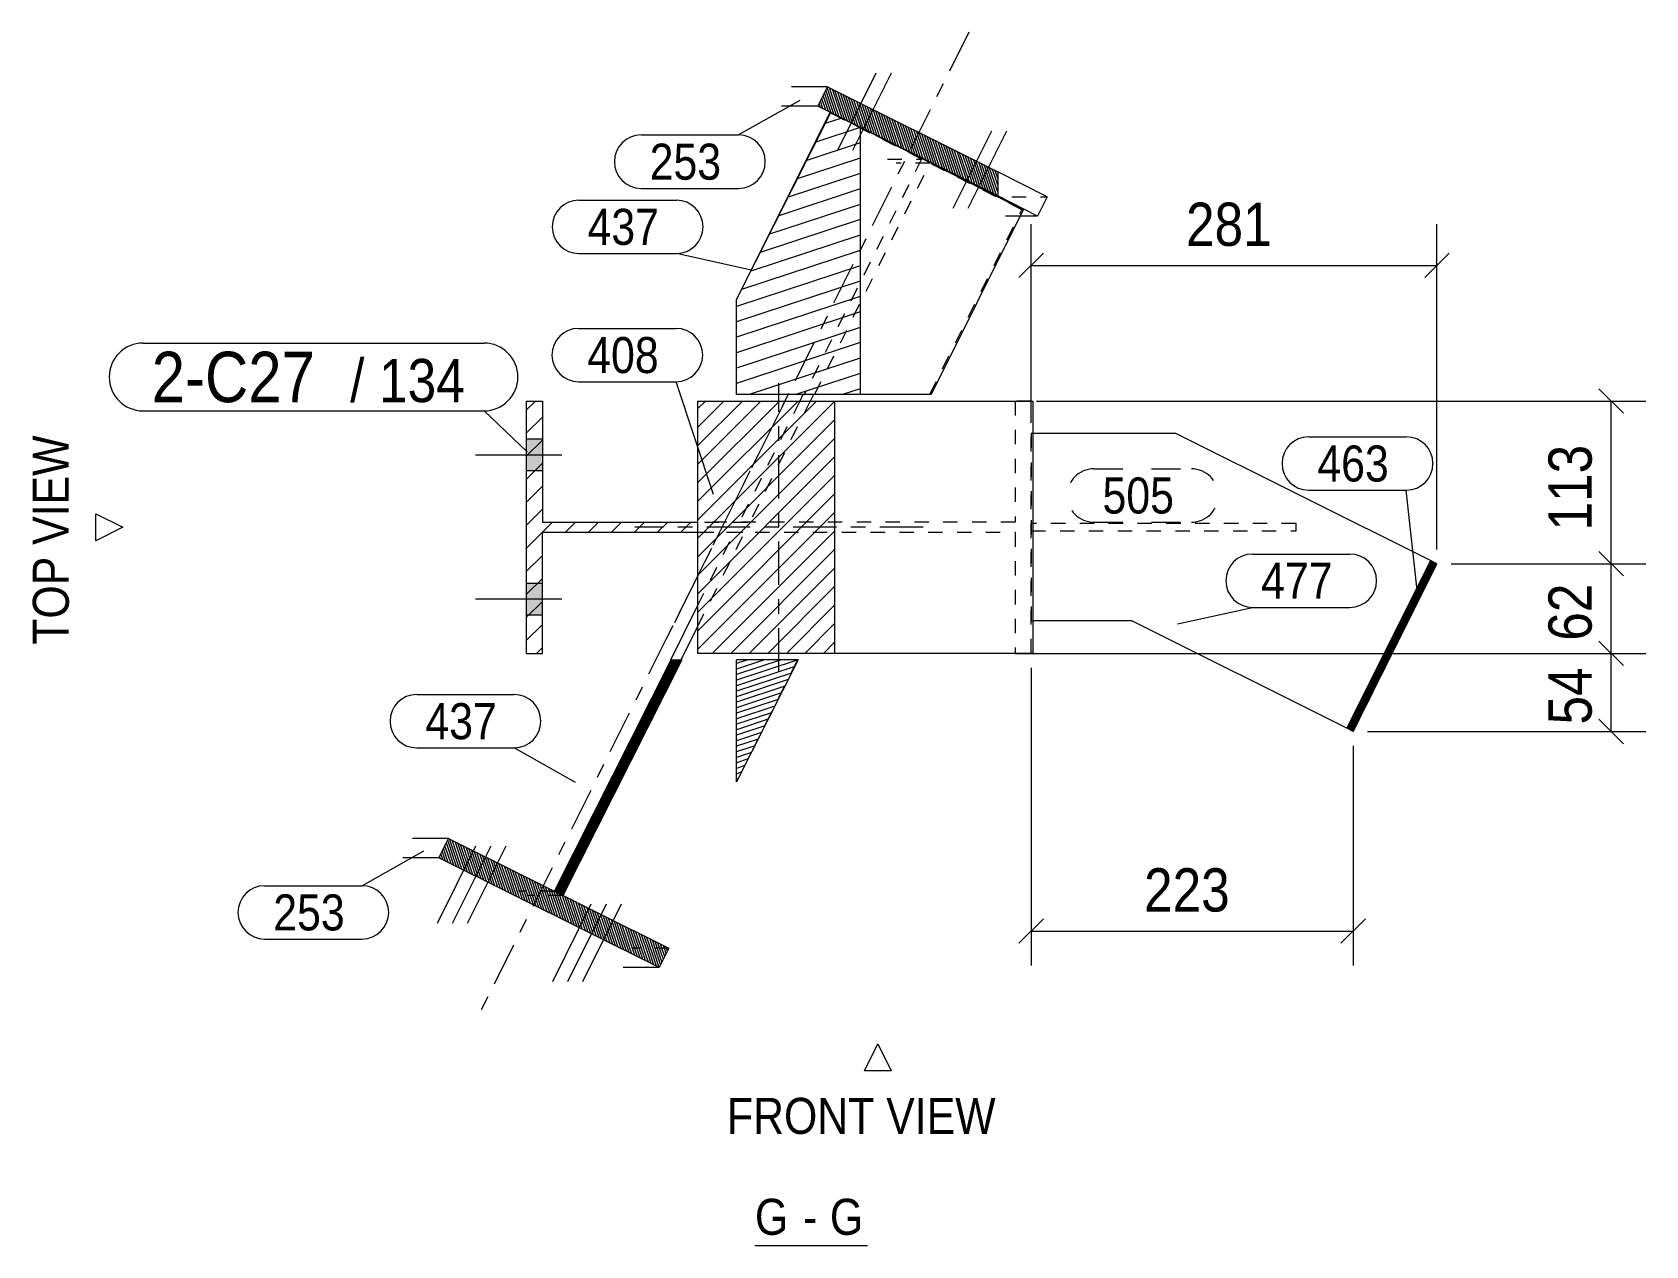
# Model space of a CAD drawing. Header units: millimetres. Extents: x 2 to 825, y 1 to 579.
# Drawn here: x 531.6 to 643.6, y 225.8 to 309.9 of the extents above; entities that cross this region are included whole.
import ezdxf

# ---------------------------------------------------------------- set-up
doc = ezdxf.new("R2010")
doc.units = ezdxf.units.MM
for name, pattern in [('XKITLINE00', [0]), ('XKITLINE01', [4, 1, -1, 1, -1]), ('XKITLINE02', [4, 2, -2]), ('XKITLINE03', [6, 3, -1, 1, -1])]:
    doc.linetypes.add(name, pattern=pattern)
for name, color, linetype, lineweight in [('Bolt', 3, 'Continuous', 0), ('Dimensions', 7, 'Continuous', 0), ('OtherObjectType', 7, 'Continuous', 0), ('Part', 2, 'Continuous', 0), ('PartMark', 7, 'Continuous', 0)]:
    doc.layers.add(name, color=color, linetype=linetype, lineweight=lineweight)
doc.styles.add('ARIAL', font='ARIAL.TTF')

# ---------------------------------------------------------------- blocks, each defined once
blk = doc.blocks.new('*A4')
at = {"layer": 'Part', "color": 7, "linetype": 'XKITLINE00', "lineweight": 0}
for p, q in [((566.55, 284.37), (565.93, 283.75)), ((567.03, 283.26), (565.93, 282.16)), ((567.03, 281.66), (565.93, 280.56)), ((567.03, 280.06), (565.93, 278.96)), ((567.03, 278.46), (565.93, 277.36)), ((567.03, 276.87), (566.23, 276.07)), ((566.23, 276.07), (565.93, 275.77)), ((567.73, 275.97), (567.03, 275.27)), ((569.33, 275.97), (568.63, 275.27)), ((570.93, 275.97), (570.23, 275.27)), ((572.52, 275.97), (571.82, 275.27)), ((574.12, 275.97), (573.42, 275.27)), ((575.72, 275.97), (575.02, 275.27)), ((577.32, 275.97), (576.62, 275.27)), ((567.03, 275.27), (565.93, 274.17)), ((567.03, 273.67), (565.93, 272.57)), ((567.03, 272.07), (565.93, 270.97)), ((567.03, 270.48), (565.93, 269.38)), ((567.03, 268.88), (565.93, 267.78)), ((567.03, 267.28), (566.62, 266.87))]:
    blk.add_line(p, q, dxfattribs=at)
blk = doc.blocks.new('*A5')
at = {"layer": 'Part', "color": 7, "linetype": 'XKITLINE00', "lineweight": 0}
for p, q in [((576.69, 266.42), (575.82, 266.13)), ((576.49, 266.42), (575.85, 266.21)), ((576.29, 266.42), (575.89, 266.29)), ((576.1, 266.42), (575.93, 266.37)), ((581.28, 266.42), (580.49, 266.16)), ((582.44, 266.42), (580.49, 265.78)), ((583.6, 266.42), (580.49, 265.4)), ((584.76, 266.42), (580.49, 265.02)), ((576.1, 265.24), (575.22, 264.96)), ((576.14, 265.32), (575.26, 265.03)), ((576.18, 265.4), (575.3, 265.11)), ((576.22, 265.48), (575.34, 265.19)), ((576.26, 265.56), (575.38, 265.27)), ((576.3, 265.64), (575.42, 265.35)), ((576.34, 265.72), (575.46, 265.43)), ((576.38, 265.79), (575.5, 265.51)), ((576.41, 265.87), (575.54, 265.58)), ((576.45, 265.95), (575.58, 265.66)), ((576.49, 266.03), (575.62, 265.74)), ((576.53, 266.11), (575.66, 265.82)), ((576.57, 266.19), (575.7, 265.9)), ((576.61, 266.27), (575.74, 265.98)), ((576.65, 266.34), (575.78, 266.05)), ((584.53, 265.96), (580.49, 264.63)), ((584.3, 265.51), (580.49, 264.25)), ((575.54, 264.15), (574.67, 263.86)), ((575.58, 264.22), (574.71, 263.93)), ((575.62, 264.3), (574.75, 264.01)), ((575.66, 264.38), (574.79, 264.09)), ((575.7, 264.46), (574.82, 264.17)), ((575.74, 264.54), (574.86, 264.25)), ((575.78, 264.62), (574.9, 264.33)), ((575.82, 264.69), (574.94, 264.41)), ((575.86, 264.77), (574.98, 264.48)), ((575.9, 264.85), (575.02, 264.56)), ((575.94, 264.93), (575.06, 264.64)), ((575.98, 265.01), (575.1, 264.72)), ((576.02, 265.09), (575.14, 264.8)), ((576.06, 265.17), (575.18, 264.88)), ((584.07, 265.05), (580.49, 263.87)), ((583.84, 264.59), (580.49, 263.49)), ((583.61, 264.13), (580.49, 263.1)), ((574.99, 263.05), (574.11, 262.76)), ((575.03, 263.12), (574.15, 262.84)), ((575.07, 263.2), (574.19, 262.91)), ((575.11, 263.28), (574.23, 262.99)), ((575.15, 263.36), (574.27, 263.07)), ((575.19, 263.44), (574.31, 263.15)), ((575.23, 263.52), (574.35, 263.23)), ((575.27, 263.6), (574.39, 263.31)), ((575.31, 263.67), (574.43, 263.39)), ((575.35, 263.75), (574.47, 263.46)), ((575.39, 263.83), (574.51, 263.54)), ((575.42, 263.91), (574.55, 263.62)), ((575.46, 263.99), (574.59, 263.7)), ((575.5, 264.07), (574.63, 263.78)), ((583.38, 263.67), (580.49, 262.72)), ((583.15, 263.21), (580.49, 262.34)), ((574.43, 261.95), (573.56, 261.66)), ((574.47, 262.02), (573.6, 261.74)), ((574.51, 262.1), (573.64, 261.81)), ((574.55, 262.18), (573.68, 261.89)), ((574.59, 262.26), (573.72, 261.97)), ((574.63, 262.34), (573.76, 262.05)), ((574.67, 262.42), (573.8, 262.13)), ((574.71, 262.5), (573.83, 262.21)), ((574.75, 262.57), (573.87, 262.29)), ((574.79, 262.65), (573.91, 262.36)), ((574.83, 262.73), (573.95, 262.44)), ((574.87, 262.81), (573.99, 262.52)), ((574.91, 262.89), (574.03, 262.6)), ((574.95, 262.97), (574.07, 262.68)), ((582.91, 262.76), (580.49, 261.96)), ((582.68, 262.3), (580.49, 261.58)), ((573.84, 260.77), (572.96, 260.48)), ((573.88, 260.85), (573, 260.56)), ((573.92, 260.93), (573.04, 260.64)), ((573.96, 261), (573.08, 260.72)), ((574, 261.08), (573.12, 260.79)), ((574.04, 261.16), (573.16, 260.87)), ((574.08, 261.24), (573.2, 260.95)), ((574.12, 261.32), (573.24, 261.03)), ((574.16, 261.4), (573.28, 261.11)), ((574.2, 261.48), (573.32, 261.19)), ((574.24, 261.55), (573.36, 261.26)), ((574.28, 261.63), (573.4, 261.34)), ((574.32, 261.71), (573.44, 261.42)), ((574.36, 261.79), (573.48, 261.5)), ((574.39, 261.87), (573.52, 261.58)), ((582.45, 261.84), (580.49, 261.19)), ((582.22, 261.38), (580.49, 260.81)), ((581.99, 260.92), (580.49, 260.43)), ((573.29, 259.67), (572.41, 259.38)), ((573.33, 259.75), (572.45, 259.46)), ((573.37, 259.83), (572.49, 259.54)), ((573.4, 259.9), (572.53, 259.62)), ((573.44, 259.98), (572.57, 259.69)), ((573.48, 260.06), (572.61, 259.77)), ((573.52, 260.14), (572.65, 259.85)), ((573.56, 260.22), (572.69, 259.93)), ((573.6, 260.3), (572.73, 260.01)), ((573.64, 260.38), (572.77, 260.09)), ((573.68, 260.45), (572.81, 260.17)), ((573.72, 260.53), (572.84, 260.24)), ((573.76, 260.61), (572.88, 260.32)), ((573.8, 260.69), (572.92, 260.4)), ((581.76, 260.46), (580.49, 260.05)), ((581.53, 260), (580.49, 259.66)), ((572.73, 258.57), (571.85, 258.28)), ((572.77, 258.65), (571.89, 258.36)), ((572.81, 258.73), (571.93, 258.44)), ((572.85, 258.81), (571.97, 258.52)), ((572.89, 258.88), (572.01, 258.6)), ((572.93, 258.96), (572.05, 258.67)), ((572.97, 259.04), (572.09, 258.75)), ((573.01, 259.12), (572.13, 258.83)), ((573.05, 259.2), (572.17, 258.91)), ((573.09, 259.28), (572.21, 258.99)), ((573.13, 259.36), (572.25, 259.07)), ((573.17, 259.43), (572.29, 259.14)), ((573.21, 259.51), (572.33, 259.22)), ((573.25, 259.59), (572.37, 259.3)), ((581.3, 259.55), (580.49, 259.28)), ((581.06, 259.09), (580.49, 258.9)), ((580.83, 258.63), (580.49, 258.52)), ((572.18, 257.47), (571.3, 257.18)), ((572.22, 257.55), (571.34, 257.26)), ((572.26, 257.63), (571.38, 257.34)), ((572.3, 257.71), (571.42, 257.42)), ((572.34, 257.78), (571.46, 257.5)), ((572.38, 257.86), (571.5, 257.57)), ((572.41, 257.94), (571.54, 257.65)), ((572.45, 258.02), (571.58, 257.73)), ((572.49, 258.1), (571.62, 257.81)), ((572.53, 258.18), (571.66, 257.89)), ((572.57, 258.26), (571.7, 257.97)), ((572.61, 258.33), (571.74, 258.05)), ((572.65, 258.41), (571.78, 258.12)), ((572.69, 258.49), (571.81, 258.2)), ((580.6, 258.17), (580.49, 258.14)), ((571.58, 256.29), (570.71, 256)), ((571.62, 256.37), (570.75, 256.08)), ((571.66, 256.45), (570.79, 256.16)), ((571.7, 256.53), (570.82, 256.24)), ((571.74, 256.61), (570.86, 256.32)), ((571.78, 256.69), (570.9, 256.4)), ((571.82, 256.76), (570.94, 256.48)), ((571.86, 256.84), (570.98, 256.55)), ((571.9, 256.92), (571.02, 256.63)), ((571.94, 257), (571.06, 256.71)), ((571.98, 257.08), (571.1, 256.79)), ((572.02, 257.16), (571.14, 256.87)), ((572.06, 257.24), (571.18, 256.95)), ((572.1, 257.31), (571.22, 257.02)), ((572.14, 257.39), (571.26, 257.1)), ((571.03, 255.19), (570.15, 254.9)), ((571.07, 255.27), (570.19, 254.98)), ((571.11, 255.35), (570.23, 255.06)), ((571.15, 255.43), (570.27, 255.14)), ((571.19, 255.51), (570.31, 255.22)), ((571.23, 255.59), (570.35, 255.3)), ((571.27, 255.66), (570.39, 255.38)), ((571.31, 255.74), (570.43, 255.45)), ((571.35, 255.82), (570.47, 255.53)), ((571.38, 255.9), (570.51, 255.61)), ((571.42, 255.98), (570.55, 255.69)), ((571.46, 256.06), (570.59, 255.77)), ((571.5, 256.14), (570.63, 255.85)), ((571.54, 256.21), (570.67, 255.93)), ((570.47, 254.09), (569.6, 253.81)), ((570.51, 254.17), (569.64, 253.88)), ((570.55, 254.25), (569.68, 253.96)), ((570.59, 254.33), (569.72, 254.04)), ((570.63, 254.41), (569.76, 254.12)), ((570.67, 254.49), (569.8, 254.2)), ((570.71, 254.57), (569.83, 254.28)), ((570.75, 254.64), (569.87, 254.35)), ((570.79, 254.72), (569.91, 254.43)), ((570.83, 254.8), (569.95, 254.51)), ((570.87, 254.88), (569.99, 254.59)), ((570.91, 254.96), (570.03, 254.67)), ((570.95, 255.04), (570.07, 254.75)), ((570.99, 255.12), (570.11, 254.83)), ((569.92, 252.99), (569.04, 252.71)), ((569.96, 253.07), (569.08, 252.78)), ((570, 253.15), (569.12, 252.86)), ((570.04, 253.23), (569.16, 252.94)), ((570.08, 253.31), (569.2, 253.02)), ((570.12, 253.39), (569.24, 253.1)), ((570.16, 253.47), (569.28, 253.18)), ((570.2, 253.54), (569.32, 253.26)), ((570.24, 253.62), (569.36, 253.33)), ((570.28, 253.7), (569.4, 253.41)), ((570.32, 253.78), (569.44, 253.49)), ((570.36, 253.86), (569.48, 253.57)), ((570.39, 253.94), (569.52, 253.65)), ((570.43, 254.02), (569.56, 253.73)), ((569.33, 251.82), (568.45, 251.53)), ((569.36, 251.9), (568.49, 251.61)), ((569.4, 251.97), (568.53, 251.69)), ((569.44, 252.05), (568.57, 251.76)), ((569.48, 252.13), (568.61, 251.84)), ((569.52, 252.21), (568.65, 251.92)), ((569.56, 252.29), (568.69, 252)), ((569.6, 252.37), (568.73, 252.08)), ((569.64, 252.45), (568.77, 252.16)), ((569.68, 252.52), (568.8, 252.23)), ((569.72, 252.6), (568.84, 252.31)), ((569.76, 252.68), (568.88, 252.39)), ((569.8, 252.76), (568.92, 252.47)), ((569.84, 252.84), (568.96, 252.55)), ((569.88, 252.92), (569, 252.63)), ((568.77, 250.72), (567.89, 250.43)), ((568.81, 250.8), (567.93, 250.51)), ((568.85, 250.87), (567.97, 250.59)), ((568.89, 250.95), (568.01, 250.66)), ((568.93, 251.03), (568.05, 250.74)), ((568.97, 251.11), (568.09, 250.82)), ((569.01, 251.19), (568.13, 250.9)), ((569.05, 251.27), (568.17, 250.98)), ((569.09, 251.35), (568.21, 251.06)), ((569.13, 251.42), (568.25, 251.14)), ((569.17, 251.5), (568.29, 251.21)), ((569.21, 251.58), (568.33, 251.29)), ((569.25, 251.66), (568.37, 251.37)), ((569.29, 251.74), (568.41, 251.45)), ((568.73, 250.64), (567.9, 250.36)), ((568.69, 250.56), (567.98, 250.33)), ((568.65, 250.48), (568.06, 250.29)), ((568.61, 250.4), (568.14, 250.25)), ((568.57, 250.33), (568.21, 250.21)), ((568.53, 250.25), (568.29, 250.17)), ((568.49, 250.17), (568.37, 250.13))]:
    blk.add_line(p, q, dxfattribs=at)
blk = doc.blocks.new('*A6')
at = {"layer": 'Part', "color": 7, "linetype": 'XKITLINE00', "lineweight": 0}
for p, q in [((589.07, 303.35), (586, 302.33)), ((587.79, 303.99), (586.65, 303.61)), ((589.07, 302.28), (585.36, 301.06)), ((589.07, 301.21), (584.71, 299.78)), ((589.07, 300.15), (584.07, 298.5)), ((589.07, 299.08), (583.42, 297.22)), ((589.07, 298.01), (582.78, 295.94)), ((589.07, 296.95), (582.13, 294.66)), ((589.07, 295.88), (581.49, 293.38)), ((589.07, 294.82), (580.84, 292.1)), ((589.07, 293.75), (580.49, 290.92)), ((589.07, 292.68), (580.49, 289.86)), ((589.07, 291.62), (580.49, 288.79)), ((589.07, 290.55), (580.49, 287.72)), ((589.07, 289.48), (580.49, 286.66)), ((589.07, 288.42), (580.49, 285.59)), ((589.07, 287.35), (581.38, 284.82)), ((589.07, 286.29), (584.61, 284.82)), ((589.07, 285.22), (587.85, 284.82))]:
    blk.add_line(p, q, dxfattribs=at)
blk = doc.blocks.new('*A7')
at = {"layer": 'Part', "color": 7, "linetype": 'XKITLINE00', "lineweight": 0}
for p, q in [((586.87, 304.45), (586.5, 305.55)), ((587.06, 304.35), (586.59, 305.74)), ((587.25, 304.26), (586.69, 305.92)), ((587.43, 304.17), (586.78, 306.11)), ((587.62, 304.07), (586.95, 306.09)), ((587.81, 303.98), (587.14, 305.99)), ((588, 303.88), (587.32, 305.9)), ((588.19, 303.79), (587.51, 305.8)), ((588.37, 303.7), (587.7, 305.71)), ((588.56, 303.6), (587.89, 305.62)), ((586.31, 304.73), (586.22, 304.99)), ((586.49, 304.63), (586.31, 305.18)), ((586.68, 304.54), (586.41, 305.36)), ((588.75, 303.51), (588.08, 305.52)), ((588.94, 303.41), (588.26, 305.43)), ((589.13, 303.32), (588.45, 305.33)), ((589.31, 303.23), (588.64, 305.24)), ((589.5, 303.13), (588.83, 305.15)), ((589.69, 303.04), (589.02, 305.05)), ((589.88, 302.95), (589.2, 304.96)), ((590.07, 302.85), (589.39, 304.87)), ((590.25, 302.76), (589.58, 304.77)), ((590.44, 302.66), (589.77, 304.68)), ((590.63, 302.57), (589.96, 304.58)), ((590.82, 302.48), (590.15, 304.49)), ((591.01, 302.38), (590.33, 304.4)), ((591.19, 302.29), (590.52, 304.3)), ((591.38, 302.2), (590.71, 304.21)), ((591.57, 302.1), (590.9, 304.12)), ((591.76, 302.01), (591.09, 304.02)), ((591.95, 301.91), (591.27, 303.93)), ((592.13, 301.82), (591.46, 303.83)), ((592.32, 301.73), (591.65, 303.74)), ((592.51, 301.63), (591.84, 303.65)), ((592.7, 301.54), (592.03, 303.55)), ((592.89, 301.44), (592.21, 303.46)), ((593.08, 301.35), (592.4, 303.36)), ((593.26, 301.26), (592.59, 303.27)), ((593.45, 301.16), (592.78, 303.18)), ((593.64, 301.07), (592.97, 303.08)), ((593.83, 300.98), (593.15, 302.99)), ((594.02, 300.88), (593.34, 302.9)), ((594.2, 300.79), (593.53, 302.8)), ((594.39, 300.69), (593.72, 302.71)), ((594.58, 300.6), (593.91, 302.61)), ((594.77, 300.51), (594.09, 302.52)), ((594.96, 300.41), (594.28, 302.43)), ((595.14, 300.32), (594.47, 302.33)), ((595.33, 300.23), (594.66, 302.24)), ((595.52, 300.13), (594.85, 302.15)), ((595.71, 300.04), (595.03, 302.05)), ((595.9, 299.94), (595.22, 301.96)), ((596.08, 299.85), (595.41, 301.86)), ((596.27, 299.76), (595.6, 301.77)), ((596.46, 299.66), (595.79, 301.68)), ((596.63, 299.61), (595.97, 301.58)), ((596.78, 299.66), (596.16, 301.49)), ((596.92, 299.7), (596.35, 301.39)), ((597.06, 299.75), (596.54, 301.3)), ((597.2, 299.8), (596.73, 301.21)), ((597.34, 299.84), (596.92, 301.11)), ((597.48, 299.89), (597.1, 301.02)), ((597.62, 299.94), (597.29, 300.93)), ((597.76, 299.99), (597.48, 300.83)), ((597.96, 298.91), (597.62, 299.94)), ((597.9, 300.03), (597.67, 300.74)), ((598.15, 298.82), (597.76, 299.99)), ((598.04, 300.08), (597.86, 300.64)), ((598.34, 298.72), (597.9, 300.03)), ((598.18, 300.13), (598.04, 300.55)), ((598.53, 298.63), (598.04, 300.08)), ((598.61, 298.86), (598.18, 300.13)), ((598.33, 300.17), (598.23, 300.46)), ((598.61, 299.33), (598.33, 300.17)), ((598.47, 300.22), (598.42, 300.36)), ((598.61, 299.8), (598.47, 300.22)), ((598.61, 300.27), (598.61, 300.27)), ((598.61, 300.27), (598.61, 300.27)), ((596.65, 299.57), (596.63, 299.61)), ((596.84, 299.47), (596.78, 299.66)), ((597.02, 299.38), (596.92, 299.7)), ((597.21, 299.29), (597.06, 299.75)), ((597.4, 299.19), (597.2, 299.8)), ((597.59, 299.1), (597.34, 299.84)), ((597.78, 299.01), (597.48, 299.89))]:
    blk.add_line(p, q, dxfattribs=at)
blk = doc.blocks.new('*A8')
at = {"layer": 'Part', "color": 7, "linetype": 'XKITLINE00', "lineweight": 0}
for p, q in [((560.12, 252.57), (559.98, 252.98)), ((560.31, 252.47), (560.08, 253.17)), ((560.5, 252.38), (560.17, 253.36)), ((560.69, 252.28), (560.27, 253.55)), ((560.88, 252.19), (560.37, 253.74)), ((561.07, 252.09), (560.46, 253.92)), ((561.26, 252), (560.59, 254.01)), ((561.45, 251.9), (560.78, 253.92)), ((561.64, 251.81), (560.97, 253.82)), ((561.83, 251.71), (561.16, 253.73)), ((562.02, 251.62), (561.35, 253.63)), ((562.21, 251.52), (561.54, 253.54)), ((562.4, 251.43), (561.73, 253.44)), ((562.59, 251.33), (561.92, 253.35)), ((562.78, 251.24), (562.11, 253.25)), ((562.97, 251.14), (562.3, 253.16)), ((563.16, 251.05), (562.49, 253.06)), ((563.36, 250.95), (562.68, 252.97)), ((559.93, 252.66), (559.89, 252.79)), ((563.55, 250.86), (562.87, 252.87)), ((563.74, 250.76), (563.06, 252.78)), ((563.93, 250.67), (563.25, 252.68)), ((564.12, 250.57), (563.44, 252.59)), ((564.31, 250.48), (563.63, 252.49)), ((564.5, 250.38), (563.82, 252.4)), ((564.69, 250.29), (564.01, 252.3)), ((564.88, 250.19), (564.2, 252.21)), ((565.07, 250.1), (564.39, 252.11)), ((565.26, 250), (564.58, 252.02)), ((565.45, 249.91), (564.77, 251.92)), ((565.64, 249.81), (564.96, 251.83)), ((565.83, 249.72), (565.15, 251.73)), ((566.02, 249.63), (565.34, 251.64)), ((566.21, 249.53), (565.53, 251.54)), ((566.4, 249.44), (565.72, 251.45)), ((566.59, 249.34), (565.91, 251.35)), ((566.78, 249.25), (566.1, 251.26)), ((566.97, 249.15), (566.29, 251.16)), ((567.16, 249.06), (566.48, 251.07)), ((567.35, 248.96), (566.67, 250.98)), ((567.54, 248.87), (566.86, 250.88)), ((567.73, 248.77), (567.05, 250.79)), ((567.92, 248.68), (567.24, 250.69)), ((568.11, 248.58), (567.44, 250.6)), ((568.3, 248.49), (567.63, 250.5)), ((568.49, 248.39), (567.82, 250.41)), ((568.68, 248.3), (568.01, 250.31)), ((568.87, 248.2), (568.2, 250.22)), ((569.06, 248.11), (568.39, 250.12)), ((569.25, 248.01), (568.58, 250.03)), ((569.44, 247.92), (568.77, 249.93)), ((569.63, 247.82), (568.96, 249.84)), ((569.82, 247.73), (569.15, 249.74)), ((570.01, 247.63), (569.34, 249.65)), ((570.2, 247.54), (569.53, 249.55)), ((570.39, 247.44), (569.72, 249.46)), ((570.58, 247.35), (569.91, 249.36)), ((570.77, 247.25), (570.1, 249.27)), ((570.96, 247.16), (570.29, 249.17)), ((571.15, 247.06), (570.48, 249.08)), ((571.34, 246.97), (570.67, 248.98)), ((571.53, 246.87), (570.86, 248.89)), ((571.72, 246.78), (571.05, 248.79)), ((571.91, 246.68), (571.24, 248.7)), ((572.1, 246.59), (571.43, 248.6)), ((572.29, 246.5), (571.62, 248.51)), ((572.48, 246.4), (571.81, 248.41)), ((572.67, 246.31), (572, 248.32)), ((572.86, 246.21), (572.19, 248.22)), ((573.05, 246.12), (572.38, 248.13)), ((573.24, 246.02), (572.57, 248.03)), ((573.43, 245.93), (572.76, 247.94)), ((573.62, 245.83), (572.95, 247.85)), ((573.81, 245.76), (573.14, 247.75)), ((573.95, 245.8), (573.33, 247.66)), ((574.09, 245.85), (573.52, 247.56)), ((574.23, 245.9), (573.71, 247.47)), ((574.38, 245.95), (573.9, 247.37)), ((574.52, 245.99), (574.09, 247.28)), ((574.66, 246.04), (574.28, 247.18)), ((574.8, 246.09), (574.47, 247.09)), ((574.95, 246.14), (574.66, 246.99)), ((575.09, 246.18), (574.85, 246.9)), ((575.23, 246.23), (575.04, 246.8)), ((575.37, 246.28), (575.23, 246.71)), ((575.42, 245.67), (575.23, 246.23)), ((575.52, 245.86), (575.37, 246.28)), ((575.52, 246.33), (575.42, 246.61)), ((575.61, 246.04), (575.52, 246.33)), ((575.66, 246.37), (575.61, 246.52)), ((575.71, 246.23), (575.66, 246.37)), ((573.81, 245.74), (573.81, 245.76)), ((574, 245.64), (573.95, 245.8)), ((574.19, 245.55), (574.09, 245.85)), ((574.38, 245.45), (574.23, 245.9)), ((574.57, 245.36), (574.38, 245.95)), ((574.76, 245.26), (574.52, 245.99)), ((574.95, 245.17), (574.66, 246.04)), ((575.13, 245.1), (574.8, 246.09)), ((575.23, 245.29), (574.95, 246.14)), ((575.32, 245.48), (575.09, 246.18))]:
    blk.add_line(p, q, dxfattribs=at)
blk = doc.blocks.new('*A9')
at = {"layer": 'Part', "color": 7, "linetype": 'XKITLINE00', "lineweight": 0}
for p, q in [((578.33, 284.37), (577.79, 283.83)), ((579.62, 284.37), (577.79, 282.54)), ((580.9, 284.37), (577.79, 281.26)), ((582.19, 284.37), (577.79, 279.97)), ((583.47, 284.37), (577.79, 278.69)), ((584.76, 284.37), (577.79, 277.4)), ((586.04, 284.37), (577.79, 276.12)), ((587.32, 284.37), (577.79, 274.84)), ((587.32, 283.08), (577.79, 273.55)), ((587.32, 281.8), (577.79, 272.27)), ((587.32, 280.52), (577.79, 270.98)), ((587.32, 279.23), (577.79, 269.7)), ((587.32, 277.95), (577.79, 268.41)), ((587.32, 276.66), (577.79, 267.13)), ((587.32, 275.38), (578.81, 266.87)), ((587.32, 274.1), (580.1, 266.87)), ((587.32, 272.81), (581.38, 266.87)), ((587.32, 271.53), (582.67, 266.87)), ((587.32, 270.24), (583.95, 266.87)), ((587.32, 268.96), (585.23, 266.87)), ((587.32, 267.67), (586.52, 266.87))]:
    blk.add_line(p, q, dxfattribs=at)
blk = doc.blocks.new('*A10')
at = {"layer": 'Part', "color": 7, "linetype": 'XKITLINE00', "lineweight": 0}
for p, q in [((629.07, 273.08), (628.4, 272.86)), ((629.01, 273.11), (628.43, 272.92)), ((628.95, 273.14), (628.46, 272.98)), ((628.89, 273.17), (628.49, 273.04)), ((628.83, 273.2), (628.52, 273.1)), ((628.77, 273.23), (628.55, 273.16)), ((628.71, 273.26), (628.58, 273.22)), ((628.64, 273.29), (628.61, 273.28)), ((628.53, 272), (627.86, 271.78)), ((628.56, 272.06), (627.89, 271.84)), ((628.59, 272.12), (627.92, 271.9)), ((628.62, 272.18), (627.95, 271.96)), ((628.65, 272.24), (627.98, 272.02)), ((628.68, 272.3), (628.01, 272.08)), ((628.71, 272.36), (628.04, 272.14)), ((628.74, 272.42), (628.07, 272.2)), ((628.77, 272.48), (628.1, 272.26)), ((628.8, 272.54), (628.13, 272.32)), ((628.83, 272.6), (628.16, 272.38)), ((628.86, 272.66), (628.19, 272.44)), ((628.89, 272.72), (628.22, 272.5)), ((628.92, 272.78), (628.25, 272.56)), ((628.95, 272.84), (628.28, 272.62)), ((628.98, 272.9), (628.31, 272.68)), ((629.01, 272.96), (628.34, 272.74)), ((629.04, 273.02), (628.37, 272.8)), ((627.96, 270.85), (627.29, 270.63)), ((627.99, 270.91), (627.32, 270.69)), ((628.02, 270.98), (627.35, 270.75)), ((628.05, 271.04), (627.38, 270.81)), ((628.08, 271.1), (627.41, 270.87)), ((628.11, 271.16), (627.44, 270.93)), ((628.14, 271.22), (627.47, 270.99)), ((628.17, 271.28), (627.5, 271.05)), ((628.2, 271.34), (627.53, 271.11)), ((628.23, 271.4), (627.56, 271.17)), ((628.26, 271.46), (627.59, 271.23)), ((628.29, 271.52), (627.62, 271.29)), ((628.32, 271.58), (627.65, 271.35)), ((628.35, 271.64), (627.68, 271.41)), ((628.38, 271.7), (627.71, 271.47)), ((628.41, 271.76), (627.74, 271.53)), ((628.44, 271.82), (627.77, 271.59)), ((628.47, 271.88), (627.8, 271.65)), ((628.5, 271.94), (627.83, 271.72)), ((627.42, 269.77), (626.75, 269.55)), ((627.45, 269.83), (626.78, 269.61)), ((627.48, 269.89), (626.81, 269.67)), ((627.51, 269.95), (626.84, 269.73)), ((627.54, 270.01), (626.87, 269.79)), ((627.57, 270.07), (626.9, 269.85)), ((627.6, 270.13), (626.93, 269.91)), ((627.63, 270.19), (626.96, 269.97)), ((627.66, 270.25), (626.99, 270.03)), ((627.69, 270.31), (627.02, 270.09)), ((627.72, 270.37), (627.05, 270.15)), ((627.75, 270.43), (627.08, 270.21)), ((627.78, 270.49), (627.11, 270.27)), ((627.81, 270.55), (627.14, 270.33)), ((627.84, 270.61), (627.17, 270.39)), ((627.87, 270.67), (627.2, 270.45)), ((627.9, 270.73), (627.23, 270.51)), ((627.93, 270.79), (627.26, 270.57)), ((626.85, 268.62), (626.18, 268.4)), ((626.88, 268.69), (626.21, 268.46)), ((626.91, 268.75), (626.24, 268.52)), ((626.94, 268.81), (626.27, 268.58)), ((626.97, 268.87), (626.3, 268.64)), ((627, 268.93), (626.33, 268.7)), ((627.03, 268.99), (626.36, 268.76)), ((627.06, 269.05), (626.39, 268.82)), ((627.09, 269.11), (626.42, 268.88)), ((627.12, 269.17), (626.45, 268.94)), ((627.15, 269.23), (626.48, 269)), ((627.18, 269.29), (626.51, 269.06)), ((627.21, 269.35), (626.54, 269.12)), ((627.24, 269.41), (626.57, 269.18)), ((627.27, 269.47), (626.6, 269.24)), ((627.3, 269.53), (626.63, 269.3)), ((627.33, 269.59), (626.66, 269.36)), ((627.36, 269.65), (626.69, 269.43)), ((627.39, 269.71), (626.72, 269.49)), ((626.28, 267.48), (625.61, 267.26)), ((626.31, 267.54), (625.64, 267.32)), ((626.34, 267.6), (625.67, 267.38)), ((626.37, 267.66), (625.7, 267.44)), ((626.4, 267.72), (625.73, 267.5)), ((626.43, 267.78), (625.76, 267.56)), ((626.46, 267.84), (625.79, 267.62)), ((626.49, 267.9), (625.82, 267.68)), ((626.52, 267.96), (625.85, 267.74)), ((626.55, 268.02), (625.88, 267.8)), ((626.58, 268.08), (625.91, 267.86)), ((626.61, 268.14), (625.94, 267.92)), ((626.64, 268.2), (625.97, 267.98)), ((626.67, 268.26), (626, 268.04)), ((626.7, 268.32), (626.03, 268.1)), ((626.73, 268.38), (626.06, 268.16)), ((626.76, 268.44), (626.09, 268.22)), ((626.79, 268.5), (626.12, 268.28)), ((626.82, 268.56), (626.15, 268.34)), ((625.74, 266.4), (625.07, 266.17)), ((625.77, 266.46), (625.1, 266.23)), ((625.8, 266.52), (625.13, 266.29)), ((625.83, 266.58), (625.16, 266.35)), ((625.86, 266.64), (625.19, 266.41)), ((625.89, 266.7), (625.22, 266.47)), ((625.92, 266.76), (625.25, 266.53)), ((625.95, 266.82), (625.28, 266.59)), ((625.98, 266.88), (625.31, 266.65)), ((626.01, 266.94), (625.34, 266.71)), ((626.04, 267), (625.37, 266.77)), ((626.07, 267.06), (625.4, 266.83)), ((626.1, 267.12), (625.43, 266.89)), ((626.13, 267.18), (625.46, 266.95)), ((626.16, 267.24), (625.49, 267.01)), ((626.19, 267.3), (625.52, 267.07)), ((626.22, 267.36), (625.55, 267.14)), ((626.25, 267.42), (625.58, 267.2)), ((625.16, 265.25), (624.49, 265.03)), ((625.19, 265.31), (624.52, 265.09)), ((625.22, 265.37), (624.55, 265.15)), ((625.26, 265.43), (624.58, 265.21)), ((625.29, 265.49), (624.61, 265.27)), ((625.32, 265.55), (624.64, 265.33)), ((625.35, 265.61), (624.67, 265.39)), ((625.38, 265.67), (624.7, 265.45)), ((625.41, 265.73), (624.73, 265.51)), ((625.44, 265.79), (624.76, 265.57)), ((625.47, 265.85), (624.79, 265.63)), ((625.5, 265.91), (624.82, 265.69)), ((625.53, 265.97), (624.86, 265.75)), ((625.56, 266.03), (624.89, 265.81)), ((625.59, 266.09), (624.92, 265.87)), ((625.62, 266.15), (624.95, 265.93)), ((625.65, 266.21), (624.98, 265.99)), ((625.68, 266.27), (625.01, 266.05)), ((625.71, 266.33), (625.04, 266.11)), ((624.62, 264.17), (623.95, 263.94)), ((624.65, 264.23), (623.98, 264)), ((624.68, 264.29), (624.01, 264.06)), ((624.71, 264.35), (624.04, 264.12)), ((624.74, 264.41), (624.07, 264.18)), ((624.77, 264.47), (624.1, 264.24)), ((624.8, 264.53), (624.13, 264.3)), ((624.83, 264.59), (624.16, 264.36)), ((624.86, 264.65), (624.19, 264.42)), ((624.89, 264.71), (624.22, 264.48)), ((624.92, 264.77), (624.25, 264.54)), ((624.95, 264.83), (624.28, 264.6)), ((624.98, 264.89), (624.31, 264.66)), ((625.01, 264.95), (624.34, 264.72)), ((625.04, 265.01), (624.37, 264.78)), ((625.07, 265.07), (624.4, 264.85)), ((625.1, 265.13), (624.43, 264.91)), ((625.13, 265.19), (624.46, 264.97)), ((624.05, 263.02), (623.38, 262.8)), ((624.08, 263.08), (623.41, 262.86)), ((624.11, 263.14), (623.44, 262.92)), ((624.14, 263.2), (623.47, 262.98)), ((624.17, 263.26), (623.5, 263.04)), ((624.2, 263.32), (623.53, 263.1)), ((624.23, 263.38), (623.56, 263.16)), ((624.26, 263.44), (623.59, 263.22)), ((624.29, 263.5), (623.62, 263.28)), ((624.32, 263.56), (623.65, 263.34)), ((624.35, 263.62), (623.68, 263.4)), ((624.38, 263.68), (623.71, 263.46)), ((624.41, 263.74), (623.74, 263.52)), ((624.44, 263.8), (623.77, 263.58)), ((624.47, 263.86), (623.8, 263.64)), ((624.5, 263.92), (623.83, 263.7)), ((624.53, 263.98), (623.86, 263.76)), ((624.56, 264.04), (623.89, 263.82)), ((624.59, 264.11), (623.92, 263.88)), ((623.51, 261.94), (622.84, 261.71)), ((623.54, 262), (622.87, 261.77)), ((623.57, 262.06), (622.9, 261.83)), ((623.6, 262.12), (622.93, 261.89)), ((623.63, 262.18), (622.96, 261.95)), ((623.66, 262.24), (622.99, 262.01)), ((623.69, 262.3), (623.02, 262.07)), ((623.72, 262.36), (623.05, 262.13)), ((623.75, 262.42), (623.08, 262.19)), ((623.78, 262.48), (623.11, 262.25)), ((623.81, 262.54), (623.14, 262.31)), ((623.84, 262.6), (623.17, 262.37)), ((623.87, 262.66), (623.2, 262.43)), ((623.9, 262.72), (623.23, 262.49)), ((623.93, 262.78), (623.26, 262.56)), ((623.96, 262.84), (623.29, 262.62)), ((623.99, 262.9), (623.32, 262.68)), ((624.02, 262.96), (623.35, 262.74)), ((623.48, 261.88), (622.85, 261.66)), ((623.45, 261.82), (622.91, 261.63)), ((623.42, 261.75), (622.97, 261.6)), ((623.39, 261.69), (623.03, 261.57)), ((623.36, 261.63), (623.09, 261.54)), ((623.33, 261.57), (623.15, 261.51)), ((623.3, 261.51), (623.21, 261.48))]:
    blk.add_line(p, q, dxfattribs=at)
blk = doc.blocks.new('*A116')
at = {"layer": 'Bolt'}
for points in [[(567.03, 279.52), (565.93, 279.52), (565.93, 281.72), (567.03, 281.72)], [(567.03, 279.52), (565.93, 279.52), (565.93, 281.72), (567.03, 281.72)], [(567.03, 279.52), (565.93, 279.52), (565.93, 281.72), (567.03, 281.72)], [(567.03, 269.52), (565.93, 269.52), (565.93, 271.72), (567.03, 271.72)], [(567.03, 269.52), (565.93, 269.52), (565.93, 271.72), (567.03, 271.72)], [(567.03, 269.52), (565.93, 269.52), (565.93, 271.72), (567.03, 271.72)]]:
    blk.add_hatch(color=3, dxfattribs=at).paths.add_polyline_path(points, flags=17)
at = {"layer": 'Bolt', "color": 3, "linetype": 'XKITLINE00', "lineweight": 0}
for p, q in [((567.03, 281.72), (565.93, 281.72)), ((567.03, 281.72), (565.93, 281.72)), ((567.03, 281.72), (565.93, 281.72)), ((568.38, 280.62), (562.38, 280.62)), ((568.38, 280.62), (562.38, 280.62)), ((568.38, 280.62), (562.38, 280.62)), ((567.03, 279.52), (565.93, 279.52)), ((567.03, 279.52), (565.93, 279.52)), ((567.03, 279.52), (565.93, 279.52)), ((567.03, 271.72), (565.93, 271.72)), ((567.03, 271.72), (565.93, 271.72)), ((567.03, 271.72), (565.93, 271.72)), ((568.38, 270.62), (562.38, 270.62)), ((568.38, 270.62), (562.38, 270.62)), ((568.38, 270.62), (562.38, 270.62)), ((567.03, 269.52), (565.93, 269.52)), ((567.03, 269.52), (565.93, 269.52)), ((567.03, 269.52), (565.93, 269.52))]:
    blk.add_line(p, q, dxfattribs=at)
blk = doc.blocks.new('*A117')
at = {"layer": 'Bolt', "color": 3, "linetype": 'XKITLINE00', "lineweight": 0}
for p, q in [((587.52, 301.77), (590.19, 307.13)), ((588.57, 301.77), (591.24, 307.13)), ((595.52, 297.74), (598.2, 303.1)), ((596.57, 297.74), (599.24, 303.1))]:
    blk.add_line(p, q, dxfattribs=at)
blk = doc.blocks.new('*A118')
at = {"layer": 'Bolt', "color": 3, "linetype": 'XKITLINE00', "lineweight": 0}
for p, q in [((562.39, 253.5), (559.72, 248.14)), ((563.44, 253.5), (560.77, 248.14)), ((564.49, 253.5), (561.82, 248.14)), ((570.39, 249.47), (567.72, 244.1)), ((571.44, 249.47), (568.77, 244.1)), ((572.49, 249.47), (569.82, 244.1))]:
    blk.add_line(p, q, dxfattribs=at)
blk = doc.blocks.new('*A119')
at = {"layer": 'Part', "color": 7, "linetype": 'XKITLINE03', "lineweight": 0}
for p, q in [((583.43, 265.62), (583.43, 285.62)), ((593.43, 275.62), (573.43, 275.62))]:
    blk.add_line(p, q, dxfattribs=at)
at = {"layer": 'Part', "color": 2, "linetype": 'XKITLINE00', "lineweight": 0}
for p, q in [((565.93, 266.87), (565.93, 284.37)), ((565.93, 284.37), (567.03, 284.37)), ((567.03, 284.37), (567.03, 275.97)), ((567.03, 275.97), (577.79, 275.97)), ((577.79, 275.97), (577.79, 275.27)), ((567.03, 275.27), (577.79, 275.27)), ((567.03, 266.87), (567.03, 275.27)), ((565.93, 266.87), (567.03, 266.87))]:
    blk.add_line(p, q, dxfattribs=at)
at = {"layer": 'Part', "color": 7, "linetype": 'XKITLINE01', "lineweight": 0}
for p, q in [((600.93, 284.37), (599.83, 284.37)), ((599.83, 284.37), (599.83, 275.97)), ((600.93, 266.87), (600.93, 284.37)), ((599.83, 275.97), (577.79, 275.97)), ((577.79, 275.27), (599.83, 275.27)), ((599.83, 275.27), (599.83, 266.87)), ((599.83, 266.87), (600.93, 266.87))]:
    blk.add_line(p, q, dxfattribs=at)
blk = doc.blocks.new('*A120')
at = {"layer": 'Part', "color": 7, "linetype": 'XKITLINE03', "lineweight": 0}
blk.add_line((583.77, 284.21), (562.36, 241.3), dxfattribs=at)
at = {"layer": 'Part', "color": 7, "linetype": 'XKITLINE01', "lineweight": 0}
for p, q in [((577.79, 268.71), (581.06, 275.27)), ((577.79, 270.16), (580.34, 275.27)), ((577.92, 275.27), (581.06, 275.27)), ((576.65, 266.42), (576.69, 266.42)), ((584.72, 266.42), (580.49, 257.96)), ((584.72, 266.42), (584.76, 266.42)), ((567.87, 250.38), (565.36, 250.38)), ((568.45, 250.09), (565.95, 250.09))]:
    blk.add_line(p, q, dxfattribs=at)
at = {"layer": 'Part', "color": 2, "linetype": 'XKITLINE00', "lineweight": 0}
for p, q in [((575.93, 266.42), (577.79, 270.16)), ((576.65, 266.42), (577.79, 268.71)), ((567.87, 250.38), (575.96, 266.42)), ((576.69, 266.42), (568.45, 250.09)), ((575.93, 266.42), (575.96, 266.42)), ((575.96, 266.42), (576.69, 266.42)), ((580.49, 257.96), (580.49, 266.42)), ((584.76, 266.42), (580.49, 257.96)), ((584.76, 266.42), (580.49, 266.42)), ((568.45, 250.09), (567.87, 250.38))]:
    blk.add_line(p, q, dxfattribs=at)
blk = doc.blocks.new('*A121')
at = {"layer": 'Part', "color": 7, "linetype": 'XKITLINE03', "lineweight": 0}
blk.add_line((596.6, 309.94), (575.2, 267.03), dxfattribs=at)
at = {"layer": 'Part', "color": 2, "linetype": 'XKITLINE00', "lineweight": 0}
for p, q in [((586.96, 304.37), (580.49, 291.41)), ((580.49, 291.41), (587.03, 304.37)), ((586.96, 304.37), (587.03, 304.37)), ((587.03, 304.37), (589.07, 303.35)), ((600.38, 297.64), (589.07, 303.35)), ((589.07, 303.35), (589.07, 284.82)), ((600.38, 297.64), (593.99, 284.82)), ((580.49, 284.82), (580.49, 291.41)), ((593.99, 284.82), (580.49, 284.82)), ((585.1, 284.82), (584.88, 284.37)), ((585.83, 284.82), (585.6, 284.37))]:
    blk.add_line(p, q, dxfattribs=at)
at = {"layer": 'Part', "color": 7, "linetype": 'XKITLINE01', "lineweight": 0}
for p, q in [((593.33, 301.15), (586.96, 304.37)), ((593.33, 301.15), (585.19, 284.82)), ((590.97, 301.15), (593.33, 301.15)), ((585.91, 284.82), (593.91, 300.86)), ((593.91, 300.86), (591.56, 300.86)), ((600.29, 297.64), (593.91, 300.86)), ((593.89, 284.82), (600.29, 297.64)), ((600.38, 297.64), (600.29, 297.64)), ((584.88, 284.37), (580.69, 275.97)), ((585.6, 284.37), (581.41, 275.97)), ((585.1, 284.82), (585.19, 284.82)), ((578.27, 275.97), (581.41, 275.97))]:
    blk.add_line(p, q, dxfattribs=at)
blk = doc.blocks.new('*A122')
at = {"layer": 'Part', "color": 2, "linetype": 'XKITLINE00', "lineweight": 0}
for p, q in [((586.81, 306.16), (584.3, 306.16)), ((586.13, 304.82), (586.81, 306.16)), ((586.81, 306.16), (598.61, 300.27)), ((586.13, 304.82), (583.62, 304.82)), ((598.61, 298.59), (586.13, 304.82)), ((602.05, 298.53), (598.61, 300.27)), ((598.61, 300.27), (598.61, 298.59)), ((601.38, 297.19), (598.61, 298.59)), ((602.05, 298.53), (601.38, 297.19)), ((601.38, 297.19), (600.16, 297.19))]:
    blk.add_line(p, q, dxfattribs=at)
at = {"layer": 'Part', "color": 7, "linetype": 'XKITLINE01', "lineweight": 0}
for p, q in [((599.58, 298.53), (602.05, 298.53)), ((600.16, 297.19), (598.9, 297.19))]:
    blk.add_line(p, q, dxfattribs=at)
blk = doc.blocks.new('*A123')
at = {"layer": 'Part', "color": 2, "linetype": 'XKITLINE00', "lineweight": 0}
for p, q in [((560.52, 254.04), (558.02, 254.04)), ((559.85, 252.7), (560.52, 254.04)), ((560.52, 254.04), (575.8, 246.42)), ((559.85, 252.7), (557.34, 252.7)), ((575.12, 245.08), (559.85, 252.7)), ((575.8, 246.42), (575.12, 245.08)), ((575.12, 245.08), (572.62, 245.08))]:
    blk.add_line(p, q, dxfattribs=at)
at = {"layer": 'Part', "color": 7, "linetype": 'XKITLINE01', "lineweight": 0}
blk.add_line((575.8, 246.42), (573.3, 246.42), dxfattribs=at)
blk = doc.blocks.new('*A124')
at = {"layer": 'Part', "color": 2, "linetype": 'XKITLINE00', "lineweight": 0}
for p, q in [((577.79, 284.37), (601.04, 284.37)), ((577.79, 284.37), (577.79, 266.87)), ((587.32, 266.87), (587.32, 284.37)), ((601.04, 284.37), (601.04, 266.87)), ((601.04, 266.87), (577.79, 266.87))]:
    blk.add_line(p, q, dxfattribs=at)
at = {"layer": 'Part', "color": 7, "linetype": 'XKITLINE01', "lineweight": 0}
blk.add_line((600.93, 266.87), (600.93, 284.37), dxfattribs=at)
blk = doc.blocks.new('*A125')
at = {"layer": 'Part', "color": 2, "linetype": 'XKITLINE00', "lineweight": 0}
for p, q in [((628.63, 273.31), (622.82, 261.68)), ((623.27, 261.45), (629.07, 273.08)), ((629.07, 273.08), (628.63, 273.31)), ((623.27, 261.45), (622.82, 261.68))]:
    blk.add_line(p, q, dxfattribs=at)
blk = doc.blocks.new('*A126')
at = {"layer": 'Part', "color": 7, "linetype": 'XKITLINE01', "lineweight": 0}
for p, q in [((600.93, 275.37), (600.93, 275.87)), ((600.93, 275.37), (600.93, 275.87)), ((600.93, 275.87), (600.93, 275.87)), ((619.3, 275.87), (600.93, 275.87)), ((600.93, 275.37), (600.93, 275.37)), ((600.93, 275.37), (619.3, 275.37)), ((619.3, 275.37), (619.3, 275.87))]:
    blk.add_line(p, q, dxfattribs=at)
blk = doc.blocks.new('*A127')
at = {"layer": 'Part', "color": 7, "linetype": 'XKITLINE01', "lineweight": 0}
for p, q in [((600.93, 282.12), (600.93, 269.12)), ((601.04, 282.12), (600.93, 282.12)), ((623.27, 261.45), (629.07, 273.08)), ((629.07, 273.08), (628.63, 273.31)), ((600.93, 269.12), (601.04, 269.12)), ((623.27, 261.45), (622.82, 261.68))]:
    blk.add_line(p, q, dxfattribs=at)
at = {"layer": 'Part', "color": 2, "linetype": 'XKITLINE00', "lineweight": 0}
for p, q in [((610.97, 282.12), (601.04, 282.12)), ((628.63, 273.31), (610.97, 282.12)), ((607.91, 269.12), (601.04, 269.12)), ((622.82, 261.68), (607.91, 269.12))]:
    blk.add_line(p, q, dxfattribs=at)
blk = doc.blocks.new('*A300')
at = {"layer": 'Dimensions', "color": 7, "linetype": 'XKITLINE00', "lineweight": 0}
for p, q in [((640.31, 267.72), (642.01, 266.02)), ((600.83, 266.87), (643.56, 266.87)), ((641.16, 261.45), (641.16, 266.87)), ((640.31, 262.3), (642.01, 260.6)), ((624.27, 261.45), (643.56, 261.45))]:
    blk.add_line(p, q, dxfattribs=at)
at = {"layer": 'Dimensions', "color": 3}
for p in [(641.16, 266.87), (641.16, 261.45)]:
    blk.add_point(p, dxfattribs=at)
at = {"layer": 'Dimensions', "color": 3, "style": 'ARIAL', "width": 0.85}
blk.add_text('54', height=3, rotation=90.0002, dxfattribs=at).set_placement((639.81, 261.94))
blk = doc.blocks.new('*A301')
at = {"layer": 'Dimensions', "color": 7, "linetype": 'XKITLINE00', "lineweight": 0}
for p, q in [((630.07, 273.08), (643.56, 273.08)), ((640.31, 273.93), (642.01, 272.24)), ((641.16, 266.87), (641.16, 273.08)), ((640.31, 267.72), (642.01, 266.02)), ((600.83, 266.87), (643.56, 266.87))]:
    blk.add_line(p, q, dxfattribs=at)
at = {"layer": 'Dimensions', "color": 3}
for p in [(641.16, 273.08), (641.16, 266.87)]:
    blk.add_point(p, dxfattribs=at)
at = {"layer": 'Dimensions', "color": 3, "style": 'ARIAL', "width": 0.85}
blk.add_text('62', height=3, rotation=90.0002, dxfattribs=at).set_placement((639.81, 267.75))
blk = doc.blocks.new('*A302')
at = {"layer": 'Dimensions', "color": 7, "linetype": 'XKITLINE00', "lineweight": 0}
for p, q in [((601.31, 284.37), (643.56, 284.37)), ((640.31, 285.22), (642.01, 283.52)), ((641.16, 273.08), (641.16, 284.37)), ((630.07, 273.08), (643.56, 273.08)), ((640.31, 273.93), (642.01, 272.24))]:
    blk.add_line(p, q, dxfattribs=at)
at = {"layer": 'Dimensions', "color": 3}
for p in [(641.16, 284.37), (641.16, 273.08)]:
    blk.add_point(p, dxfattribs=at)
at = {"layer": 'Dimensions', "color": 3, "style": 'ARIAL', "width": 0.85}
blk.add_text('113', height=3, rotation=90.0002, dxfattribs=at).set_placement((639.81, 275.39))
blk = doc.blocks.new('*A303')
at = {"layer": 'Dimensions', "color": 7, "linetype": 'XKITLINE00', "lineweight": 0}
for p, q in [((600.93, 265.87), (600.93, 245.22)), ((623.27, 260.45), (623.27, 245.22)), ((601.78, 248.47), (600.08, 246.77)), ((624.12, 248.47), (622.42, 246.77)), ((600.93, 247.62), (623.27, 247.62))]:
    blk.add_line(p, q, dxfattribs=at)
at = {"layer": 'Dimensions', "color": 3}
for p in [(600.93, 247.62), (623.27, 247.62)]:
    blk.add_point(p, dxfattribs=at)
at = {"layer": 'Dimensions', "color": 3, "style": 'ARIAL', "width": 0.85}
blk.add_text('223', height=3, dxfattribs=at).set_placement((608.76, 248.97))
blk = doc.blocks.new('*A304')
at = {"layer": 'Dimensions', "color": 7, "linetype": 'XKITLINE00', "lineweight": 0}
for p, q in [((600.93, 283.12), (600.93, 296.63)), ((629.07, 274.08), (629.07, 296.63)), ((601.78, 294.63), (600.08, 292.94)), ((629.92, 294.63), (628.23, 292.94)), ((600.93, 293.78), (629.07, 293.78))]:
    blk.add_line(p, q, dxfattribs=at)
at = {"layer": 'Dimensions', "color": 3}
for p in [(600.93, 293.78), (629.07, 293.78)]:
    blk.add_point(p, dxfattribs=at)
at = {"layer": 'Dimensions', "color": 3, "style": 'ARIAL', "width": 0.85}
blk.add_text('281', height=3, dxfattribs=at).set_placement((611.67, 295.13))
blk = doc.blocks.new('*A305')
at = {"layer": 'PartMark', "color": 7, "linetype": 'XKITLINE00', "lineweight": 0}
for p, q in [((539.33, 288.39), (562.98, 288.39)), ((539.33, 283.69), (562.98, 283.69)), ((565.98, 280.84), (562.98, 283.69))]:
    blk.add_line(p, q, dxfattribs=at)
for centre, start, end in [((539.33, 286.04), 90, 270), ((562.98, 286.04), 270, 90)]:
    blk.add_arc(centre, 2.35, start, end, dxfattribs=at)
at = {"layer": 'PartMark', "color": 1, "style": 'ARIAL', "width": 0.85}
blk.add_text('2-C27', height=3.5, dxfattribs=at).set_placement((539.93, 284.29))
at = {"layer": 'PartMark', "color": 3, "style": 'ARIAL', "width": 0.85}
for s, p in [('/', (553.69, 284.29)), ('134', (555.7, 284.29))]:
    blk.add_text(s, height=3, dxfattribs=at).set_placement(p)
blk = doc.blocks.new('*A306')
at = {"layer": 'PartMark', "color": 7, "linetype": 'XKITLINE00', "lineweight": 0}
for p, q in [((558.31, 264.02), (565.07, 264.02)), ((558.31, 260.32), (565.07, 260.32)), ((569.32, 257.92), (565.07, 260.32))]:
    blk.add_line(p, q, dxfattribs=at)
for centre, start, end in [((558.31, 262.17), 90, 270), ((565.07, 262.17), 270, 90)]:
    blk.add_arc(centre, 1.85, start, end, dxfattribs=at)
at = {"layer": 'PartMark', "color": 3, "style": 'ARIAL', "width": 0.85}
blk.add_text('437', height=2.5, dxfattribs=at).set_placement((558.91, 260.92))
blk = doc.blocks.new('*A307')
at = {"layer": 'PartMark', "color": 7, "linetype": 'XKITLINE00', "lineweight": 0}
for p, q in [((569.56, 298.3), (576.32, 298.3)), ((569.56, 294.6), (576.32, 294.6)), ((581.52, 293.45), (576.32, 294.6))]:
    blk.add_line(p, q, dxfattribs=at)
for centre, start, end in [((569.56, 296.45), 90, 270), ((576.32, 296.45), 270, 90)]:
    blk.add_arc(centre, 1.85, start, end, dxfattribs=at)
at = {"layer": 'PartMark', "color": 3, "style": 'ARIAL', "width": 0.85}
blk.add_text('437', height=2.5, dxfattribs=at).set_placement((570.16, 295.2))
blk = doc.blocks.new('*A308')
at = {"layer": 'PartMark', "color": 7, "linetype": 'XKITLINE00', "lineweight": 0}
for p, q in [((584.88, 305.21), (580.64, 302.82)), ((573.87, 302.82), (580.64, 302.82)), ((573.87, 299.12), (580.64, 299.12))]:
    blk.add_line(p, q, dxfattribs=at)
for centre, start, end in [((573.87, 300.97), 90, 270), ((580.64, 300.97), 270, 90)]:
    blk.add_arc(centre, 1.85, start, end, dxfattribs=at)
at = {"layer": 'PartMark', "color": 3, "style": 'ARIAL', "width": 0.85}
blk.add_text('253', height=2.5, dxfattribs=at).set_placement((574.47, 299.72))
blk = doc.blocks.new('*A309')
at = {"layer": 'PartMark', "color": 7, "linetype": 'XKITLINE00', "lineweight": 0}
for p, q in [((558.77, 253.16), (554.52, 250.76)), ((547.76, 250.76), (554.52, 250.76)), ((547.76, 247.06), (554.52, 247.06))]:
    blk.add_line(p, q, dxfattribs=at)
for centre, start, end in [((547.76, 248.91), 90, 270), ((554.52, 248.91), 270, 90)]:
    blk.add_arc(centre, 1.85, start, end, dxfattribs=at)
at = {"layer": 'PartMark', "color": 3, "style": 'ARIAL', "width": 0.85}
blk.add_text('253', height=2.5, dxfattribs=at).set_placement((548.36, 247.66))
blk = doc.blocks.new('*A310')
at = {"layer": 'PartMark', "color": 7, "linetype": 'XKITLINE00', "lineweight": 0}
for p, q in [((569.54, 289.41), (576.3, 289.41)), ((569.54, 285.71), (576.3, 285.71)), ((578.89, 277.9), (576.3, 285.71))]:
    blk.add_line(p, q, dxfattribs=at)
for centre, start, end in [((569.54, 287.56), 90, 270), ((576.3, 287.56), 270, 90)]:
    blk.add_arc(centre, 1.85, start, end, dxfattribs=at)
at = {"layer": 'PartMark', "color": 3, "style": 'ARIAL', "width": 0.85}
blk.add_text('408', height=2.5, dxfattribs=at).set_placement((570.14, 286.31))
blk = doc.blocks.new('*A311')
at = {"layer": 'PartMark', "color": 7, "linetype": 'XKITLINE00', "lineweight": 0}
for p, q in [((620.18, 281.89), (626.95, 281.89)), ((620.18, 278.19), (626.95, 278.19)), ((627.76, 270.85), (626.95, 278.19))]:
    blk.add_line(p, q, dxfattribs=at)
for centre, start, end in [((620.18, 280.04), 90, 270), ((626.95, 280.04), 270, 90)]:
    blk.add_arc(centre, 1.85, start, end, dxfattribs=at)
at = {"layer": 'PartMark', "color": 3, "style": 'ARIAL', "width": 0.85}
blk.add_text('463', height=2.5, dxfattribs=at).set_placement((620.78, 278.79))
blk = doc.blocks.new('*A312')
at = {"layer": 'PartMark', "color": 7, "linetype": 'XKITLINE02', "lineweight": 0}
for p, q in [((605.28, 279.67), (612.05, 279.67)), ((605.28, 275.97), (612.05, 275.97))]:
    blk.add_line(p, q, dxfattribs=at)
for centre, start, end in [((605.28, 277.82), 90, 270), ((612.05, 277.82), 270, 90)]:
    blk.add_arc(centre, 1.85, start, end, dxfattribs=at)
at = {"layer": 'PartMark', "color": 3, "style": 'ARIAL', "width": 0.85}
blk.add_text('505', height=2.5, dxfattribs=at).set_placement((605.88, 276.57))
blk = doc.blocks.new('*A313')
at = {"layer": 'PartMark', "color": 7, "linetype": 'XKITLINE00', "lineweight": 0}
for p, q in [((616.28, 273.76), (623.04, 273.76)), ((611.08, 268.91), (616.28, 270.06)), ((616.28, 270.06), (623.04, 270.06))]:
    blk.add_line(p, q, dxfattribs=at)
for centre, start, end in [((616.28, 271.91), 90, 270), ((623.04, 271.91), 270, 90)]:
    blk.add_arc(centre, 1.85, start, end, dxfattribs=at)
at = {"layer": 'PartMark', "color": 3, "style": 'ARIAL', "width": 0.85}
blk.add_text('477', height=2.5, dxfattribs=at).set_placement((616.88, 270.66))
blk = doc.blocks.new('*A314')
at = {"layer": 'OtherObjectType', "color": 7, "linetype": 'XKITLINE00', "lineweight": 0}
for p, q in [((536.06, 274.68), (536.06, 276.56)), ((536.06, 276.56), (537.93, 275.62)), ((537.93, 275.62), (536.06, 274.68)), ((537.93, 275.62), (537.93, 275.62)), ((589.36, 237.92), (590.29, 239.8)), ((590.29, 239.8), (591.23, 237.92)), ((590.29, 239.8), (590.29, 239.8)), ((591.23, 237.92), (589.36, 237.92)), ((581.77, 225.8), (589.57, 225.8))]:
    blk.add_line(p, q, dxfattribs=at)
at = {"layer": 'OtherObjectType', "color": 7, "style": 'ARIAL', "width": 0.85}
blk.add_text('TOP VIEW', height=2.5, rotation=90, dxfattribs=at).set_placement((534.18, 267.47))
for s, p in [('FRONT VIEW', (579.83, 233.55)), ('G', (581.77, 226.55)), ('G', (586.97, 226.55)), ('-', (585.11, 226.55))]:
    blk.add_text(s, height=2.5, dxfattribs=at).set_placement(p)

msp = doc.modelspace()

# ---------------------------------------------------------------- block references
at = {"lineweight": 0}
for name in ['*A121', '*A117', '*A122', '*A7', '*A308', '*A6', '*A307', '*A304', '*A310', '*A305', '*A119', '*A4', '*A9', '*A124', '*A302', '*A120', '*A127', '*A116', '*A311', '*A312', '*A126', '*A301', '*A313', '*A125', '*A10', '*A300', '*A5', '*A303', '*A306', '*A123', '*A309', '*A118', '*A8']:
    msp.add_blockref(name, (0, 0), dxfattribs=at)
at = {"layer": 'OtherObjectType', "lineweight": 0}
msp.add_blockref('*A314', (0, 0), dxfattribs=at)

doc.saveas('drawing.dxf')
